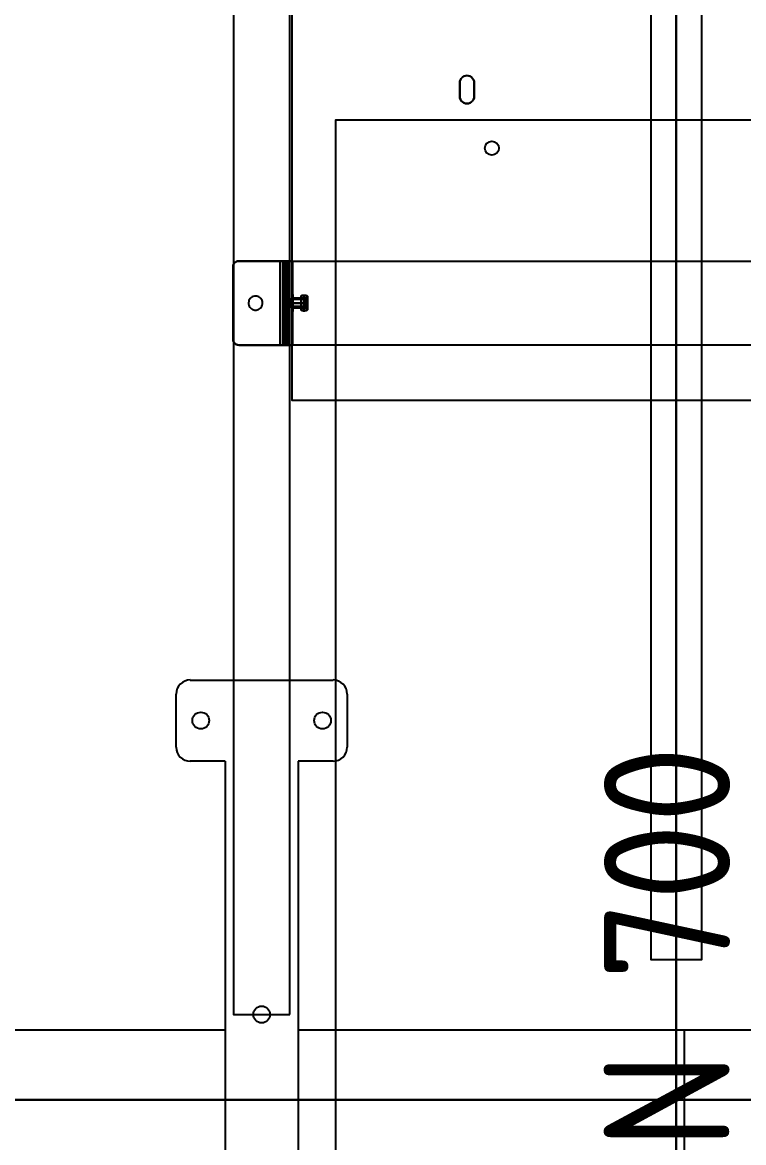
# Model space of a CAD drawing. Header units: millimetres. Extents: x 151130 to 215929, y 2134 to 34533.
# Drawn here: x 168946.5 to 169203.9, y 22268 to 22668.1 of the extents above; entities that cross this region are included whole.
import ezdxf

# ---------------------------------------------------------------- set-up
doc = ezdxf.new("R2010")
doc.units = ezdxf.units.MM
for name, color, linetype in [('2D', 7, 'Continuous'), ('MUEBLES', 8, 'Continuous'), ('OH CUBIERTA', 3, 'Continuous'), ('OH!-Furniture', 7, 'Continuous')]:
    doc.layers.add(name, color=color, linetype=linetype)
doc.styles.get("Standard").update_dxf_attribs({"font": 'isocp2.shx'})

# ---------------------------------------------------------------- blocks, each defined once
blk = doc.blocks.new('CUR25.15070')
at = {"layer": 'OH CUBIERTA'}
blk.add_lwpolyline([(0, 0), (0, 700), (1500, 700), (1500, 0)], close=True, dxfattribs=at)
blk = doc.blocks.new('SP.LI.5LCD.140R')
at = {"layer": '2D'}
for p, q in [((25, 533), (25, 164)), ((126, 181.5), (145, 181.5)), ((121, 164), (121, 176.5)), ((150, 176.5), (150, 125.5)), ((121, 164), (-121, 164)), ((121, 138), (-121, 138)), ((25, 138), (25, -138)), ((121, 125.5), (121, 138)), ((145, 120.5), (126, 120.5)), ((-25, 0), (25, 0))]:
    blk.add_line(p, q, dxfattribs=at)
for centre, major_axis, start_param, end_param in [((126, 176.5), (-3.54, 3.54), -0.785398, 0.785398), ((145, 176.5), (3.54, 3.54), 5.497787, 7.068583), ((135.5, 172.75), (-2.12, 2.12), -0.785398, 5.497787), ((30.5, 151), (-2.12, 2.12), -0.785398, 5.497787), ((135.5, 129.25), (-2.12, 2.12), -0.785398, 5.497787), ((126, 125.5), (3.54, 3.54), 2.356194, 3.926991), ((145, 125.5), (-3.54, 3.54), 2.356194, 3.926991)]:
    blk.add_ellipse(centre, major_axis=major_axis, ratio=1, start_param=start_param, end_param=end_param, dxfattribs=at)
blk = doc.blocks.new('GANCHO C DOBLE-flat-4')
at = {"layer": 'OH!-Furniture', "color": 2, "flags": 128}
for points in [[(-96.05, 745.78), (-96.02, 746.17), (-95.91, 746.56), (-95.72, 746.89), (-95.47, 747.2), (-95.16, 747.45), (-94.83, 747.64), (-94.44, 747.75), (-94.05, 747.78), (-94.44, 747.75), (-94.83, 747.64), (-95.16, 747.45), (-95.47, 747.2), (-95.72, 746.89), (-95.91, 746.56), (-96.02, 746.17)], [(-68.06, 747.81), (-94.05, 747.81)], [(-68.06, 747.78), (-67.67, 747.75), (-67.28, 747.64), (-66.95, 747.45), (-66.65, 747.2), (-66.4, 746.89), (-66.2, 746.56), (-66.09, 746.17), (-66.06, 745.78), (-66.09, 746.17), (-66.2, 746.56), (-66.4, 746.89), (-66.65, 747.2), (-66.95, 747.45), (-67.28, 747.64), (-67.67, 747.75)], [(-78.55, 739.79), (-78.57, 740.21), (-78.69, 740.62), (-78.85, 741.01), (-79.1, 741.37), (-79.41, 741.68), (-79.74, 741.93), (-80.1, 742.12), (-80.52, 742.23), (-80.93, 742.29), (-81.35, 742.26), (-81.76, 742.18), (-82.18, 742.01), (-82.54, 741.79), (-82.85, 741.51), (-83.12, 741.18), (-83.32, 740.82), (-83.46, 740.43), (-83.54, 740.01), (-83.54, 739.57), (-83.46, 739.15), (-83.32, 738.76), (-83.12, 738.4), (-82.85, 738.07), (-82.54, 737.79), (-82.18, 737.57), (-81.76, 737.4), (-81.35, 737.32), (-80.93, 737.29), (-80.52, 737.35), (-80.1, 737.46), (-79.74, 737.65), (-79.41, 737.9), (-79.1, 738.21), (-78.85, 738.57), (-78.69, 738.96), (-78.57, 739.37), (-78.55, 739.79)], [(-78.55, 739.79), (-78.57, 740.21), (-78.69, 740.62), (-78.85, 741.01), (-79.1, 741.37), (-79.41, 741.68), (-79.74, 741.93), (-80.1, 742.12), (-80.52, 742.23), (-80.93, 742.29), (-81.35, 742.26), (-81.76, 742.18), (-82.18, 742.01), (-82.54, 741.79), (-82.85, 741.51), (-83.12, 741.18), (-83.32, 740.82), (-83.46, 740.43), (-83.54, 740.01), (-83.54, 739.57), (-83.46, 739.15), (-83.32, 738.76), (-83.12, 738.4), (-82.85, 738.07), (-82.54, 737.79), (-82.18, 737.57), (-81.76, 737.4), (-81.35, 737.32), (-80.93, 737.29), (-80.52, 737.35), (-80.1, 737.46), (-79.74, 737.65), (-79.41, 737.9), (-79.1, 738.21), (-78.85, 738.57), (-78.69, 738.96), (-78.57, 739.37), (-78.55, 739.79)], [(-96.05, 731), (-96.05, 730.41), (-96.05, 729.94), (-96.05, 729.61), (-96.05, 729.5), (-96.05, 729.39), (-96.05, 729.08), (-96.05, 728.61), (-96.05, 728), (-96.05, 727.28), (-96.05, 726.5), (-96.05, 727.06), (-96.05, 727.56), (-96.05, 727.89), (-96.05, 728), (-96.05, 728.08), (-96.05, 728.39), (-96.05, 728.86), (-96.05, 729.5), (-96.05, 730.22)], [(-66.06, 729.5), (-96.05, 729.5), (-66.06, 729.5)], [(-81.04, 729.5), (-81.04, 728)], [(-66.06, 726.5), (-66.06, 727.28), (-66.06, 728), (-66.06, 728.61), (-66.06, 729.08), (-66.06, 729.39), (-66.06, 729.5), (-66.06, 729.61), (-66.06, 729.94), (-66.06, 730.41), (-66.06, 731), (-66.06, 730.22), (-66.06, 729.5), (-66.06, 728.86), (-66.06, 728.39), (-66.06, 728.08), (-66.06, 728), (-66.06, 727.89), (-66.06, 727.56), (-66.06, 727.06)], [(-96.05, 728), (-66.06, 728), (-96.05, 728)], [(-96.05, 482.1), (-96.05, 726.5), (-66.06, 726.5), (-66.06, 482.1), (-96.05, 482.1)], [(-66.06, 482.1), (-96.05, 482.1), (-96.05, 726.5), (-66.06, 726.5)], [(-81.04, 726.99), (-81.04, 721.92)], [(-81.04, 726.54), (-81.04, 726.47)], [(-83.13, 721.26), (-83.14, 721.25), (-83.15, 721.23), (-83.17, 721.22), (-83.18, 721.21), (-83.2, 721.2), (-83.22, 721.2), (-83.24, 721.19), (-83.25, 721.18), (-83.27, 721.18), (-83.29, 721.18), (-83.31, 721.18), (-83.33, 721.18), (-83.35, 721.18), (-83.37, 721.18), (-83.39, 721.19), (-83.41, 721.19), (-83.42, 721.2), (-83.44, 721.21), (-83.46, 721.22), (-83.47, 721.23), (-83.49, 721.24), (-83.5, 721.26), (-83.51, 721.27), (-83.52, 721.29), (-83.53, 721.3), (-83.54, 721.32), (-83.53, 721.3), (-83.52, 721.29), (-83.51, 721.27), (-83.5, 721.26), (-83.49, 721.24), (-83.47, 721.23), (-83.46, 721.22), (-83.44, 721.21), (-83.42, 721.2), (-83.41, 721.19), (-83.39, 721.19), (-83.37, 721.18), (-83.35, 721.18), (-83.33, 721.18), (-83.31, 721.18), (-83.29, 721.18), (-83.27, 721.18), (-83.25, 721.18), (-83.24, 721.19), (-83.22, 721.2), (-83.2, 721.2), (-83.18, 721.21), (-83.17, 721.22), (-83.15, 721.23), (-83.14, 721.25)], [(-82.61, 721.32), (-82.64, 721.36), (-82.67, 721.41), (-82.7, 721.45), (-82.73, 721.5), (-82.75, 721.55), (-82.78, 721.59), (-82.8, 721.64), (-82.82, 721.69), (-82.84, 721.74), (-82.86, 721.79), (-82.88, 721.84), (-82.9, 721.89), (-82.91, 721.94), (-82.93, 721.99), (-82.94, 722.04), (-82.95, 722.09), (-82.96, 722.14), (-82.97, 722.2), (-82.97, 722.25), (-82.98, 722.3), (-82.98, 722.35), (-82.99, 722.41), (-82.99, 722.46), (-82.99, 722.51), (-82.98, 722.56), (-82.98, 722.62), (-82.98, 722.67), (-82.97, 722.72), (-82.96, 722.78), (-82.95, 722.83), (-82.94, 722.88), (-82.93, 722.93), (-82.92, 722.98), (-82.9, 723.03), (-82.89, 723.08), (-82.87, 723.13), (-82.85, 723.18), (-82.83, 723.23), (-82.81, 723.28), (-82.79, 723.33), (-82.76, 723.37), (-82.74, 723.42), (-82.71, 723.47), (-82.74, 723.42), (-82.76, 723.37), (-82.79, 723.33), (-82.81, 723.28), (-82.83, 723.23), (-82.85, 723.18), (-82.87, 723.13), (-82.89, 723.08), (-82.9, 723.03), (-82.92, 722.98), (-82.93, 722.93), (-82.94, 722.88), (-82.95, 722.83), (-82.96, 722.78), (-82.97, 722.72), (-82.98, 722.67), (-82.98, 722.62), (-82.98, 722.56), (-82.99, 722.51), (-82.99, 722.46), (-82.99, 722.41), (-82.98, 722.35), (-82.98, 722.3), (-82.97, 722.25), (-82.97, 722.2), (-82.96, 722.14), (-82.95, 722.09), (-82.94, 722.04), (-82.93, 721.99), (-82.91, 721.94), (-82.9, 721.89), (-82.88, 721.84), (-82.86, 721.79), (-82.84, 721.74), (-82.82, 721.69), (-82.8, 721.64), (-82.78, 721.59), (-82.75, 721.55), (-82.73, 721.5), (-82.7, 721.45), (-82.67, 721.41), (-82.64, 721.36)], [(-81.04, 721.26), (-81.04, 721.34), (-81.04, 721.42), (-81.04, 721.49), (-81.04, 721.56), (-81.04, 721.63), (-81.04, 721.69), (-81.04, 721.75), (-81.04, 721.81), (-81.04, 721.87), (-81.04, 721.92), (-81.04, 721.87), (-81.04, 721.81), (-81.04, 721.75), (-81.04, 721.69), (-81.04, 721.63), (-81.04, 721.56), (-81.04, 721.49), (-81.04, 721.42), (-81.04, 721.34)], [(-79.38, 723.47), (-79.35, 723.42), (-79.33, 723.37), (-79.3, 723.33), (-79.28, 723.28), (-79.26, 723.23), (-79.24, 723.18), (-79.22, 723.13), (-79.2, 723.08), (-79.18, 723.03), (-79.17, 722.98), (-79.16, 722.93), (-79.14, 722.88), (-79.13, 722.83), (-79.12, 722.77), (-79.12, 722.72), (-79.11, 722.67), (-79.11, 722.62), (-79.1, 722.56), (-79.1, 722.51), (-79.1, 722.46), (-79.1, 722.41), (-79.1, 722.35), (-79.11, 722.3), (-79.11, 722.25), (-79.12, 722.19), (-79.13, 722.14), (-79.14, 722.09), (-79.15, 722.04), (-79.16, 721.99), (-79.17, 721.94), (-79.19, 721.89), (-79.21, 721.84), (-79.22, 721.79), (-79.24, 721.74), (-79.26, 721.69), (-79.28, 721.64), (-79.31, 721.59), (-79.33, 721.54), (-79.36, 721.5), (-79.38, 721.45), (-79.41, 721.41), (-79.44, 721.36), (-79.47, 721.32), (-79.44, 721.36), (-79.41, 721.41), (-79.38, 721.45), (-79.36, 721.5), (-79.33, 721.54), (-79.31, 721.59), (-79.28, 721.64), (-79.26, 721.69), (-79.24, 721.74), (-79.22, 721.79), (-79.21, 721.84), (-79.19, 721.89), (-79.17, 721.94), (-79.16, 721.99), (-79.15, 722.04), (-79.14, 722.09), (-79.13, 722.14), (-79.12, 722.19), (-79.11, 722.25), (-79.11, 722.3), (-79.1, 722.35), (-79.1, 722.41), (-79.1, 722.46), (-79.1, 722.51), (-79.1, 722.56), (-79.11, 722.62), (-79.11, 722.67), (-79.12, 722.72), (-79.12, 722.77), (-79.13, 722.83), (-79.14, 722.88), (-79.16, 722.93), (-79.17, 722.98), (-79.18, 723.03), (-79.2, 723.08), (-79.22, 723.13), (-79.24, 723.18), (-79.26, 723.23), (-79.28, 723.28), (-79.3, 723.33), (-79.33, 723.37), (-79.35, 723.42)], [(-78.55, 721.32), (-78.55, 721.3), (-78.56, 721.29), (-78.58, 721.27), (-78.59, 721.26), (-78.6, 721.24), (-78.62, 721.23), (-78.63, 721.22), (-78.65, 721.21), (-78.66, 721.2), (-78.68, 721.19), (-78.7, 721.19), (-78.72, 721.18), (-78.74, 721.18), (-78.76, 721.18), (-78.78, 721.18), (-78.79, 721.18), (-78.81, 721.18), (-78.83, 721.18), (-78.85, 721.19), (-78.87, 721.2), (-78.89, 721.2), (-78.9, 721.21), (-78.92, 721.22), (-78.93, 721.23), (-78.95, 721.25), (-78.96, 721.26), (-78.95, 721.25), (-78.93, 721.23), (-78.92, 721.22), (-78.9, 721.21), (-78.89, 721.2), (-78.87, 721.2), (-78.85, 721.19), (-78.83, 721.18), (-78.81, 721.18), (-78.79, 721.18), (-78.78, 721.18), (-78.76, 721.18), (-78.74, 721.18), (-78.72, 721.18), (-78.7, 721.19), (-78.68, 721.19), (-78.66, 721.2), (-78.65, 721.21), (-78.63, 721.22), (-78.62, 721.23), (-78.6, 721.24), (-78.59, 721.26), (-78.58, 721.27), (-78.56, 721.29), (-78.55, 721.3)]]:
    blk.add_lwpolyline(points, close=True, dxfattribs=at)
for points in [[(-66.06, 745.78), (-66.06, 731), (-96.05, 731)], [(-96.05, 731), (-96.05, 745.78), (-96.05, 731), (-66.06, 731), (-66.06, 745.78)], [(-96.05, 729.94), (-66.06, 729.94)], [(-66.06, 728.86), (-96.05, 728.86)], [(-66.06, 728.61), (-96.05, 728.61)], [(-83.32, 728), (-83.21, 728), (-82.87, 728), (-82.37, 728), (-81.76, 728), (-81.04, 728), (-80.35, 728), (-79.74, 728), (-79.24, 728), (-78.91, 728), (-78.8, 728), (-78.8, 729.5), (-78.91, 729.5), (-79.24, 729.5), (-79.74, 729.5), (-80.35, 729.5), (-81.04, 729.5), (-81.76, 729.5), (-82.37, 729.5), (-82.87, 729.5), (-83.21, 729.5)], [(-78.91, 728), (-79.24, 728), (-79.74, 728), (-80.35, 728), (-81.04, 728), (-81.76, 728), (-82.37, 728), (-82.87, 728), (-83.21, 728), (-83.32, 728), (-83.32, 729.5), (-83.21, 729.5), (-82.87, 729.5), (-82.37, 729.5), (-81.76, 729.5), (-81.04, 729.5), (-80.35, 729.5), (-79.74, 729.5), (-79.24, 729.5), (-78.91, 729.5), (-78.8, 729.5)], [(-96.05, 727.56), (-66.06, 727.56)], [(-82.29, 726.98), (-82.4, 726.97), (-82.51, 726.95), (-82.63, 726.93), (-82.74, 726.91), (-82.85, 726.88), (-82.96, 726.86), (-83.07, 726.83), (-83.18, 726.81), (-83.29, 726.78), (-83.4, 726.75), (-83.5, 726.71), (-83.61, 726.68), (-83.72, 726.65), (-83.83, 726.61), (-83.93, 726.57), (-84.04, 726.54)], [(-78.05, 726.54), (-78.05, 726.54), (-78.05, 726.54), (-78.07, 726.54), (-78.08, 726.54), (-78.1, 726.54), (-78.12, 726.54), (-78.15, 726.54), (-78.19, 726.54), (-78.22, 726.54), (-78.26, 726.54), (-78.31, 726.54), (-78.36, 726.54), (-78.41, 726.54), (-78.47, 726.54), (-78.53, 726.54), (-78.59, 726.54), (-78.66, 726.54), (-78.73, 726.54), (-78.81, 726.54), (-78.88, 726.54), (-78.96, 726.54), (-79.05, 726.54), (-79.14, 726.54), (-79.23, 726.54), (-79.32, 726.54), (-79.41, 726.54), (-79.51, 726.54), (-79.61, 726.54), (-79.71, 726.54), (-79.82, 726.54), (-79.92, 726.54), (-80.03, 726.54), (-80.14, 726.54), (-80.25, 726.54), (-80.36, 726.54), (-80.47, 726.54), (-80.59, 726.54), (-80.7, 726.54), (-80.81, 726.54), (-80.93, 726.54), (-81.04, 726.54), (-81.16, 726.54), (-81.27, 726.54), (-81.39, 726.54), (-81.5, 726.54), (-81.61, 726.54), (-81.73, 726.54), (-81.84, 726.54), (-81.95, 726.54), (-82.06, 726.54), (-82.16, 726.54), (-82.27, 726.54), (-82.37, 726.54), (-82.48, 726.54), (-82.58, 726.54), (-82.67, 726.54), (-82.77, 726.54), (-82.86, 726.54), (-82.95, 726.54), (-83.04, 726.54), (-83.12, 726.54), (-83.2, 726.54), (-83.28, 726.54), (-83.36, 726.54), (-83.43, 726.54), (-83.5, 726.54), (-83.56, 726.54), (-83.62, 726.54), (-83.68, 726.54), (-83.73, 726.54), (-83.78, 726.54), (-83.82, 726.54), (-83.86, 726.54), (-83.9, 726.54), (-83.93, 726.54), (-83.96, 726.54), (-83.99, 726.54), (-84.01, 726.54), (-84.02, 726.54), (-84.03, 726.54), (-84.04, 726.54), (-84.04, 726.54), (-84.04, 726.47), (-84.04, 726.47), (-84.03, 726.47), (-84.02, 726.47), (-84.01, 726.47), (-83.99, 726.47), (-83.96, 726.47), (-83.93, 726.47), (-83.9, 726.47), (-83.86, 726.47), (-83.82, 726.47), (-83.78, 726.47), (-83.73, 726.47), (-83.68, 726.47), (-83.62, 726.47), (-83.56, 726.47), (-83.5, 726.47), (-83.43, 726.47), (-83.36, 726.47), (-83.28, 726.47), (-83.2, 726.47), (-83.12, 726.47), (-83.04, 726.47), (-82.95, 726.47), (-82.86, 726.47), (-82.77, 726.47), (-82.67, 726.47), (-82.58, 726.47), (-82.48, 726.47), (-82.37, 726.47), (-82.27, 726.47), (-82.16, 726.47), (-82.06, 726.47), (-81.95, 726.47), (-81.84, 726.47), (-81.73, 726.47), (-81.61, 726.47), (-81.5, 726.47), (-81.39, 726.47), (-81.27, 726.47), (-81.16, 726.47), (-81.04, 726.47), (-80.93, 726.47), (-80.81, 726.47), (-80.7, 726.47), (-80.59, 726.47), (-80.47, 726.47), (-80.36, 726.47), (-80.25, 726.47), (-80.14, 726.47), (-80.03, 726.47), (-79.92, 726.47), (-79.82, 726.47), (-79.71, 726.47), (-79.61, 726.47), (-79.51, 726.47), (-79.41, 726.47), (-79.32, 726.47), (-79.23, 726.47), (-79.14, 726.47), (-79.05, 726.47), (-78.96, 726.47), (-78.88, 726.47), (-78.81, 726.47), (-78.73, 726.47), (-78.66, 726.47), (-78.59, 726.47), (-78.53, 726.47), (-78.47, 726.47), (-78.41, 726.47), (-78.36, 726.47), (-78.31, 726.47), (-78.26, 726.47), (-78.22, 726.47), (-78.19, 726.47), (-78.15, 726.47), (-78.12, 726.47), (-78.1, 726.47), (-78.08, 726.47), (-78.07, 726.47), (-78.05, 726.47), (-78.05, 726.47), (-78.05, 726.47)], [(-84.04, 726.54), (-84.03, 726.54), (-84.02, 726.54), (-84.01, 726.54), (-83.99, 726.54), (-83.96, 726.54), (-83.93, 726.54), (-83.9, 726.54), (-83.86, 726.54), (-83.82, 726.54), (-83.78, 726.54), (-83.73, 726.54), (-83.68, 726.54), (-83.62, 726.54), (-83.56, 726.54), (-83.5, 726.54), (-83.43, 726.54), (-83.36, 726.54), (-83.28, 726.54), (-83.2, 726.54), (-83.12, 726.54), (-83.04, 726.54), (-82.95, 726.54), (-82.86, 726.54), (-82.77, 726.54), (-82.67, 726.54), (-82.58, 726.54), (-82.48, 726.54), (-82.37, 726.54), (-82.27, 726.54), (-82.16, 726.54), (-82.06, 726.54), (-81.95, 726.54), (-81.84, 726.54), (-81.73, 726.54), (-81.61, 726.54), (-81.5, 726.54), (-81.39, 726.54), (-81.27, 726.54), (-81.16, 726.54), (-81.04, 726.54), (-80.93, 726.54), (-80.81, 726.54), (-80.7, 726.54), (-80.59, 726.54), (-80.47, 726.54), (-80.36, 726.54), (-80.25, 726.54), (-80.14, 726.54), (-80.03, 726.54), (-79.92, 726.54), (-79.82, 726.54), (-79.71, 726.54), (-79.61, 726.54), (-79.51, 726.54), (-79.41, 726.54), (-79.32, 726.54), (-79.23, 726.54), (-79.14, 726.54), (-79.05, 726.54), (-78.96, 726.54), (-78.88, 726.54), (-78.81, 726.54), (-78.73, 726.54), (-78.66, 726.54), (-78.59, 726.54), (-78.53, 726.54), (-78.47, 726.54), (-78.41, 726.54), (-78.36, 726.54), (-78.31, 726.54), (-78.26, 726.54), (-78.22, 726.54), (-78.19, 726.54), (-78.15, 726.54), (-78.12, 726.54), (-78.1, 726.54), (-78.08, 726.54), (-78.07, 726.54), (-78.05, 726.54), (-78.05, 726.54), (-78.05, 726.54), (-78.05, 726.47), (-78.05, 726.47), (-78.05, 726.47), (-78.07, 726.47), (-78.08, 726.47), (-78.1, 726.47), (-78.12, 726.47), (-78.15, 726.47), (-78.19, 726.47), (-78.22, 726.47), (-78.26, 726.47), (-78.31, 726.47), (-78.36, 726.47), (-78.41, 726.47), (-78.47, 726.47), (-78.53, 726.47), (-78.59, 726.47), (-78.66, 726.47), (-78.73, 726.47), (-78.81, 726.47), (-78.88, 726.47), (-78.96, 726.47), (-79.05, 726.47), (-79.14, 726.47), (-79.23, 726.47), (-79.32, 726.47), (-79.41, 726.47), (-79.51, 726.47), (-79.61, 726.47), (-79.71, 726.47), (-79.82, 726.47), (-79.92, 726.47), (-80.03, 726.47), (-80.14, 726.47), (-80.25, 726.47), (-80.36, 726.47), (-80.47, 726.47), (-80.59, 726.47), (-80.7, 726.47), (-80.81, 726.47), (-80.93, 726.47), (-81.04, 726.47), (-81.16, 726.47), (-81.27, 726.47), (-81.39, 726.47), (-81.5, 726.47), (-81.61, 726.47), (-81.73, 726.47), (-81.84, 726.47), (-81.95, 726.47), (-82.06, 726.47), (-82.16, 726.47), (-82.27, 726.47), (-82.37, 726.47), (-82.48, 726.47), (-82.58, 726.47), (-82.67, 726.47), (-82.77, 726.47), (-82.86, 726.47), (-82.95, 726.47), (-83.04, 726.47), (-83.12, 726.47), (-83.2, 726.47), (-83.28, 726.47), (-83.36, 726.47), (-83.43, 726.47), (-83.5, 726.47), (-83.56, 726.47), (-83.62, 726.47), (-83.68, 726.47), (-83.73, 726.47), (-83.78, 726.47), (-83.82, 726.47), (-83.86, 726.47), (-83.9, 726.47), (-83.93, 726.47), (-83.96, 726.47), (-83.99, 726.47), (-84.01, 726.47), (-84.02, 726.47), (-84.03, 726.47), (-84.04, 726.47)], [(-83.79, 722.47), (-83.78, 722.47), (-83.77, 722.47), (-83.76, 722.47), (-83.74, 722.47), (-83.71, 722.47), (-83.68, 722.47), (-83.65, 722.47), (-83.61, 722.47), (-83.57, 722.47), (-83.53, 722.47), (-83.48, 722.47), (-83.42, 722.47), (-83.37, 722.47), (-83.31, 722.47), (-83.24, 722.47), (-83.17, 722.47), (-83.1, 722.47), (-83.03, 722.47), (-82.95, 722.47), (-82.87, 722.47), (-82.78, 722.47), (-82.69, 722.47), (-82.6, 722.47), (-82.51, 722.47), (-82.42, 722.47), (-82.32, 722.47), (-82.22, 722.47), (-82.12, 722.47), (-82.02, 722.47), (-81.91, 722.47), (-81.81, 722.47), (-81.7, 722.47), (-81.59, 722.47), (-81.48, 722.47), (-81.37, 722.47), (-81.26, 722.47), (-81.15, 722.47), (-81.04, 722.47), (-81.04, 722.58), (-81.04, 722.69), (-81.04, 722.81), (-81.04, 722.92), (-81.04, 723.03), (-81.04, 723.14), (-81.04, 723.25), (-81.04, 723.36), (-81.04, 723.47), (-81.04, 726.47), (-81.04, 723.47)], [(-78.46, 726.54), (-78.56, 726.57), (-78.67, 726.6), (-78.77, 726.63), (-78.88, 726.66), (-78.98, 726.69), (-79.09, 726.71), (-79.2, 726.74), (-79.3, 726.76), (-79.41, 726.78), (-79.52, 726.8), (-79.63, 726.82), (-79.73, 726.84), (-79.84, 726.85), (-79.95, 726.87), (-80.06, 726.88), (-80.17, 726.89), (-80.28, 726.9), (-80.39, 726.91), (-80.49, 726.92), (-80.6, 726.93), (-80.71, 726.93), (-80.82, 726.94), (-80.93, 726.94), (-81.04, 726.94), (-81.15, 726.94), (-81.26, 726.94), (-81.37, 726.93), (-81.48, 726.93), (-81.59, 726.92), (-81.7, 726.91), (-81.81, 726.9), (-81.92, 726.89), (-82.02, 726.88), (-82.13, 726.87), (-82.24, 726.85), (-82.35, 726.84), (-82.46, 726.82), (-82.56, 726.8), (-82.67, 726.78), (-82.78, 726.76), (-82.89, 726.74), (-82.99, 726.71), (-83.1, 726.69), (-83.21, 726.66), (-83.31, 726.63), (-83.42, 726.6), (-83.52, 726.57), (-83.62, 726.54), (-83.52, 726.57), (-83.42, 726.6), (-83.31, 726.63), (-83.2, 726.66), (-83.1, 726.69), (-82.99, 726.71), (-82.89, 726.74), (-82.78, 726.76), (-82.67, 726.78), (-82.56, 726.8), (-82.46, 726.82), (-82.35, 726.84), (-82.24, 726.85), (-82.13, 726.87), (-82.02, 726.88), (-81.92, 726.89), (-81.81, 726.9), (-81.7, 726.91), (-81.59, 726.92), (-81.48, 726.93), (-81.37, 726.93), (-81.26, 726.94), (-81.15, 726.94), (-81.04, 726.94), (-80.93, 726.94), (-80.82, 726.94), (-80.71, 726.93), (-80.6, 726.93), (-80.5, 726.92), (-80.39, 726.91), (-80.28, 726.9), (-80.17, 726.89), (-80.06, 726.88), (-79.95, 726.87), (-79.84, 726.85), (-79.73, 726.84), (-79.63, 726.82), (-79.52, 726.8), (-79.41, 726.78), (-79.3, 726.76), (-79.2, 726.74), (-79.09, 726.71), (-78.98, 726.69), (-78.88, 726.66), (-78.77, 726.63), (-78.67, 726.6), (-78.56, 726.57), (-78.46, 726.54)], [(-82.79, 726.47), (-82.78, 726.47), (-82.77, 726.47), (-82.76, 726.47), (-82.74, 726.47), (-82.71, 726.47), (-82.68, 726.47), (-82.65, 726.47), (-82.61, 726.47), (-82.57, 726.47), (-82.53, 726.47), (-82.48, 726.47), (-82.43, 726.47), (-82.37, 726.47), (-82.31, 726.47), (-82.25, 726.47), (-82.18, 726.47), (-82.11, 726.47), (-82.04, 726.47), (-81.97, 726.47), (-81.89, 726.47), (-81.81, 726.47), (-81.73, 726.47), (-81.65, 726.47), (-81.57, 726.47), (-81.48, 726.47), (-81.4, 726.47), (-81.31, 726.47), (-81.22, 726.47), (-81.13, 726.47), (-81.04, 726.47), (-80.96, 726.47), (-80.87, 726.47), (-80.78, 726.47), (-80.69, 726.47), (-80.61, 726.47), (-80.52, 726.47), (-80.44, 726.47), (-80.35, 726.47), (-80.27, 726.47), (-80.19, 726.47), (-80.12, 726.47), (-80.04, 726.47), (-79.97, 726.47), (-79.9, 726.47), (-79.84, 726.47), (-79.78, 726.47), (-79.72, 726.47), (-79.66, 726.47), (-79.61, 726.47), (-79.56, 726.47), (-79.51, 726.47), (-79.47, 726.47), (-79.44, 726.47), (-79.4, 726.47), (-79.38, 726.47), (-79.35, 726.47), (-79.33, 726.47), (-79.32, 726.47), (-79.3, 726.47), (-79.3, 726.47), (-79.29, 726.47), (-79.3, 726.47), (-79.3, 726.47), (-79.32, 726.47), (-79.33, 726.47), (-79.35, 726.47), (-79.38, 726.47), (-79.4, 726.47), (-79.44, 726.47), (-79.47, 726.47), (-79.51, 726.47), (-79.56, 726.47), (-79.61, 726.47), (-79.66, 726.47), (-79.72, 726.47), (-79.78, 726.47), (-79.84, 726.47), (-79.9, 726.47), (-79.97, 726.47), (-80.04, 726.47), (-80.12, 726.47), (-80.19, 726.47), (-80.27, 726.47), (-80.35, 726.47), (-80.44, 726.47), (-80.52, 726.47), (-80.61, 726.47), (-80.69, 726.47), (-80.78, 726.47), (-80.87, 726.47), (-80.96, 726.47), (-81.04, 726.47), (-81.13, 726.47), (-81.22, 726.47), (-81.31, 726.47), (-81.4, 726.47), (-81.48, 726.47), (-81.57, 726.47), (-81.65, 726.47), (-81.73, 726.47), (-81.81, 726.47), (-81.89, 726.47), (-81.97, 726.47), (-82.04, 726.47), (-82.11, 726.47), (-82.18, 726.47), (-82.25, 726.47), (-82.31, 726.47), (-82.37, 726.47), (-82.43, 726.47), (-82.48, 726.47), (-82.53, 726.47), (-82.57, 726.47), (-82.61, 726.47), (-82.65, 726.47), (-82.68, 726.47), (-82.71, 726.47), (-82.74, 726.47), (-82.76, 726.47), (-82.77, 726.47), (-82.78, 726.47), (-82.79, 726.47), (-82.79, 726.47), (-82.79, 723.47), (-82.79, 723.47), (-82.78, 723.47), (-82.77, 723.47), (-82.76, 723.47), (-82.74, 723.47), (-82.71, 723.47), (-82.68, 723.47), (-82.65, 723.47), (-82.61, 723.47), (-82.57, 723.47), (-82.53, 723.47), (-82.48, 723.47), (-82.43, 723.47), (-82.37, 723.47), (-82.31, 723.47), (-82.25, 723.47), (-82.18, 723.47), (-82.11, 723.47), (-82.04, 723.47), (-81.97, 723.47), (-81.89, 723.47), (-81.81, 723.47), (-81.73, 723.47), (-81.65, 723.47), (-81.57, 723.47), (-81.48, 723.47), (-81.4, 723.47), (-81.31, 723.47), (-81.22, 723.47), (-81.13, 723.47), (-81.04, 723.47), (-80.96, 723.47), (-80.87, 723.47), (-80.78, 723.47), (-80.69, 723.47), (-80.61, 723.47), (-80.52, 723.47), (-80.44, 723.47), (-80.35, 723.47), (-80.27, 723.47), (-80.19, 723.47), (-80.12, 723.47), (-80.04, 723.47), (-79.97, 723.47), (-79.9, 723.47), (-79.84, 723.47), (-79.78, 723.47), (-79.72, 723.47), (-79.66, 723.47), (-79.61, 723.47), (-79.56, 723.47), (-79.51, 723.47), (-79.47, 723.47), (-79.44, 723.47), (-79.4, 723.47), (-79.38, 723.47), (-79.35, 723.47), (-79.33, 723.47), (-79.32, 723.47), (-79.3, 723.47), (-79.3, 723.47), (-79.29, 723.47), (-79.3, 723.47), (-79.3, 723.47), (-79.32, 723.47), (-79.33, 723.47), (-79.35, 723.47), (-79.38, 723.47), (-79.4, 723.47), (-79.44, 723.47), (-79.47, 723.47), (-79.51, 723.47), (-79.56, 723.47), (-79.61, 723.47), (-79.66, 723.47), (-79.72, 723.47), (-79.78, 723.47), (-79.84, 723.47), (-79.9, 723.47), (-79.97, 723.47), (-80.04, 723.47), (-80.12, 723.47), (-80.19, 723.47), (-80.27, 723.47), (-80.35, 723.47), (-80.44, 723.47), (-80.52, 723.47), (-80.61, 723.47), (-80.69, 723.47), (-80.78, 723.47), (-80.87, 723.47), (-80.96, 723.47), (-81.04, 723.47), (-81.13, 723.47), (-81.22, 723.47), (-81.31, 723.47), (-81.4, 723.47), (-81.48, 723.47), (-81.57, 723.47), (-81.65, 723.47), (-81.73, 723.47), (-81.81, 723.47), (-81.89, 723.47), (-81.97, 723.47), (-82.04, 723.47), (-82.11, 723.47), (-82.18, 723.47), (-82.25, 723.47), (-82.31, 723.47), (-82.37, 723.47), (-82.43, 723.47), (-82.48, 723.47), (-82.53, 723.47), (-82.57, 723.47), (-82.61, 723.47), (-82.65, 723.47), (-82.68, 723.47), (-82.71, 723.47), (-82.74, 723.47), (-82.76, 723.47), (-82.77, 723.47), (-82.78, 723.47), (-82.79, 723.47)], [(-82.29, 721.92), (-82.29, 721.92), (-82.28, 721.92), (-82.27, 721.92), (-82.26, 721.92), (-82.24, 721.92), (-82.21, 721.92), (-82.18, 721.92), (-82.15, 721.92), (-82.11, 721.92), (-82.07, 721.92), (-82.03, 721.92), (-81.98, 721.92), (-81.93, 721.92), (-81.87, 721.92), (-81.81, 721.92), (-81.75, 721.92), (-81.69, 721.92), (-81.62, 721.92), (-81.56, 721.92), (-81.49, 721.92), (-81.42, 721.92), (-81.34, 721.92), (-81.27, 721.92), (-81.19, 721.92), (-81.12, 721.92), (-81.04, 721.92), (-80.97, 721.92), (-80.89, 721.92), (-80.82, 721.92), (-80.74, 721.92), (-80.67, 721.92), (-80.6, 721.92), (-80.53, 721.92), (-80.46, 721.92), (-80.4, 721.92), (-80.33, 721.92), (-80.27, 721.92), (-80.22, 721.92), (-80.16, 721.92), (-80.11, 721.92), (-80.06, 721.92), (-80.02, 721.92), (-79.97, 721.92), (-79.94, 721.92), (-79.9, 721.92), (-79.88, 721.92), (-79.85, 721.92), (-79.83, 721.92), (-79.82, 721.92), (-79.8, 721.92), (-79.8, 721.92), (-79.79, 721.92), (-79.79, 726.99), (-79.8, 726.99), (-79.8, 726.99), (-79.82, 726.99), (-79.83, 726.99), (-79.85, 726.99), (-79.88, 726.99), (-79.9, 726.99), (-79.94, 726.99), (-79.97, 726.99), (-80.02, 726.99), (-80.06, 726.99), (-80.11, 726.99), (-80.16, 726.99), (-80.22, 726.99), (-80.27, 726.99), (-80.33, 726.99), (-80.4, 726.99), (-80.46, 726.99), (-80.53, 726.99), (-80.6, 726.99), (-80.67, 726.99), (-80.74, 726.99), (-80.82, 726.99), (-80.89, 726.99), (-80.97, 726.99), (-81.04, 726.99), (-81.12, 726.99), (-81.19, 726.99), (-81.27, 726.99), (-81.34, 726.99), (-81.42, 726.99), (-81.49, 726.99), (-81.56, 726.99), (-81.62, 726.99), (-81.69, 726.99), (-81.75, 726.99), (-81.81, 726.99), (-81.87, 726.99), (-81.93, 726.99), (-81.98, 726.99), (-82.03, 726.99), (-82.07, 726.99), (-82.11, 726.99), (-82.15, 726.99), (-82.18, 726.99), (-82.21, 726.99), (-82.24, 726.99), (-82.26, 726.99), (-82.27, 726.99), (-82.28, 726.99), (-82.29, 726.99)], [(-79.8, 721.92), (-79.8, 721.92), (-79.82, 721.92), (-79.83, 721.92), (-79.85, 721.92), (-79.88, 721.92), (-79.9, 721.92), (-79.94, 721.92), (-79.97, 721.92), (-80.02, 721.92), (-80.06, 721.92), (-80.11, 721.92), (-80.16, 721.92), (-80.22, 721.92), (-80.27, 721.92), (-80.33, 721.92), (-80.4, 721.92), (-80.46, 721.92), (-80.53, 721.92), (-80.6, 721.92), (-80.67, 721.92), (-80.74, 721.92), (-80.82, 721.92), (-80.89, 721.92), (-80.97, 721.92), (-81.04, 721.92), (-81.12, 721.92), (-81.19, 721.92), (-81.27, 721.92), (-81.34, 721.92), (-81.42, 721.92), (-81.49, 721.92), (-81.56, 721.92), (-81.62, 721.92), (-81.69, 721.92), (-81.75, 721.92), (-81.81, 721.92), (-81.87, 721.92), (-81.93, 721.92), (-81.98, 721.92), (-82.03, 721.92), (-82.07, 721.92), (-82.11, 721.92), (-82.15, 721.92), (-82.18, 721.92), (-82.21, 721.92), (-82.24, 721.92), (-82.26, 721.92), (-82.27, 721.92), (-82.28, 721.92), (-82.29, 721.92), (-82.29, 721.92), (-82.29, 726.99), (-82.29, 726.99), (-82.28, 726.99), (-82.27, 726.99), (-82.26, 726.99), (-82.24, 726.99), (-82.21, 726.99), (-82.18, 726.99), (-82.15, 726.99), (-82.11, 726.99), (-82.07, 726.99), (-82.03, 726.99), (-81.98, 726.99), (-81.93, 726.99), (-81.87, 726.99), (-81.81, 726.99), (-81.75, 726.99), (-81.69, 726.99), (-81.62, 726.99), (-81.56, 726.99), (-81.49, 726.99), (-81.42, 726.99), (-81.34, 726.99), (-81.27, 726.99), (-81.19, 726.99), (-81.12, 726.99), (-81.04, 726.99), (-80.97, 726.99), (-80.89, 726.99), (-80.82, 726.99), (-80.74, 726.99), (-80.67, 726.99), (-80.6, 726.99), (-80.53, 726.99), (-80.46, 726.99), (-80.4, 726.99), (-80.33, 726.99), (-80.27, 726.99), (-80.22, 726.99), (-80.16, 726.99), (-80.11, 726.99), (-80.06, 726.99), (-80.02, 726.99), (-79.97, 726.99), (-79.94, 726.99), (-79.9, 726.99), (-79.88, 726.99), (-79.85, 726.99), (-79.83, 726.99), (-79.82, 726.99), (-79.8, 726.99), (-79.8, 726.99), (-79.79, 726.99)], [(-81.04, 726.96), (-81.04, 726.92), (-81.04, 726.88), (-81.04, 726.83), (-81.04, 726.78), (-81.04, 726.73), (-81.04, 726.67), (-81.04, 726.61), (-81.04, 726.54), (-81.04, 726.61), (-81.04, 726.67), (-81.04, 726.73), (-81.04, 726.78), (-81.04, 726.83), (-81.04, 726.88), (-81.04, 726.92), (-81.04, 726.96), (-81.04, 726.99)], [(-78.04, 726.54), (-78.15, 726.57), (-78.26, 726.61), (-78.36, 726.65), (-78.47, 726.68), (-78.58, 726.71), (-78.69, 726.75), (-78.8, 726.78), (-78.91, 726.81), (-79.02, 726.83), (-79.13, 726.86), (-79.24, 726.88), (-79.35, 726.91), (-79.46, 726.93), (-79.57, 726.95), (-79.68, 726.97), (-79.79, 726.98)], [(-79.29, 723.47), (-79.29, 726.47)], [(-83.6, 723.47), (-83.63, 723.41), (-83.65, 723.35), (-83.67, 723.29), (-83.68, 723.23), (-83.7, 723.17), (-83.72, 723.11), (-83.73, 723.05), (-83.74, 722.98), (-83.75, 722.92), (-83.76, 722.86), (-83.77, 722.8), (-83.78, 722.73), (-83.78, 722.67), (-83.79, 722.61), (-83.79, 722.55), (-83.79, 722.48), (-83.79, 722.42), (-83.79, 722.36), (-83.79, 722.29), (-83.78, 722.23), (-83.77, 722.17), (-83.77, 722.11), (-83.76, 722.04), (-83.75, 721.98), (-83.74, 721.92), (-83.72, 721.86), (-83.71, 721.8), (-83.69, 721.74), (-83.67, 721.67), (-83.66, 721.61), (-83.64, 721.56), (-83.61, 721.5), (-83.59, 721.44), (-83.57, 721.38), (-83.54, 721.32)], [(-78.3, 722.47), (-78.3, 722.47), (-78.32, 722.47), (-78.33, 722.47), (-78.35, 722.47), (-78.38, 722.47), (-78.4, 722.47), (-78.44, 722.47), (-78.47, 722.47), (-78.52, 722.47), (-78.56, 722.47), (-78.61, 722.47), (-78.66, 722.47), (-78.72, 722.47), (-78.78, 722.47), (-78.85, 722.47), (-78.91, 722.47), (-78.99, 722.47), (-79.06, 722.47), (-79.14, 722.47), (-79.22, 722.47), (-79.31, 722.47), (-79.39, 722.47), (-79.48, 722.47), (-79.57, 722.47), (-79.67, 722.47), (-79.77, 722.47), (-79.87, 722.47), (-79.97, 722.47), (-80.07, 722.47), (-80.17, 722.47), (-80.28, 722.47), (-80.39, 722.47), (-80.49, 722.47), (-80.6, 722.47), (-80.71, 722.47), (-80.82, 722.47), (-80.93, 722.47), (-81.04, 722.47), (-81.04, 722.36), (-81.04, 722.25), (-81.04, 722.15), (-81.04, 722.04), (-81.04, 721.93), (-81.04, 721.83), (-81.04, 721.72), (-81.04, 721.62), (-81.04, 721.52), (-81.04, 721.42), (-81.04, 721.32), (-81.04, 721.42), (-81.04, 721.52), (-81.04, 721.62), (-81.04, 721.72), (-81.04, 721.83), (-81.04, 721.93), (-81.04, 722.04), (-81.04, 722.15), (-81.04, 722.25), (-81.04, 722.36), (-81.04, 722.47), (-81.15, 722.47), (-81.26, 722.47), (-81.37, 722.47), (-81.48, 722.47), (-81.59, 722.47), (-81.7, 722.47), (-81.81, 722.47), (-81.91, 722.47), (-82.02, 722.47), (-82.12, 722.47), (-82.22, 722.47), (-82.32, 722.47), (-82.42, 722.47), (-82.51, 722.47), (-82.6, 722.47), (-82.69, 722.47), (-82.78, 722.47), (-82.87, 722.47), (-82.95, 722.47), (-83.03, 722.47), (-83.1, 722.47), (-83.17, 722.47), (-83.24, 722.47), (-83.31, 722.47), (-83.37, 722.47), (-83.42, 722.47), (-83.48, 722.47), (-83.53, 722.47), (-83.57, 722.47), (-83.61, 722.47), (-83.65, 722.47), (-83.68, 722.47), (-83.71, 722.47), (-83.74, 722.47), (-83.76, 722.47), (-83.77, 722.47), (-83.78, 722.47), (-83.79, 722.47), (-83.79, 722.47)], [(-83.6, 723.47), (-83.59, 723.47), (-83.58, 723.47), (-83.57, 723.47), (-83.55, 723.47), (-83.52, 723.47), (-83.5, 723.47), (-83.46, 723.47), (-83.43, 723.47), (-83.39, 723.47), (-83.34, 723.47), (-83.3, 723.47), (-83.24, 723.47), (-83.19, 723.47), (-83.13, 723.47), (-83.06, 723.47), (-83, 723.47), (-82.93, 723.47), (-82.85, 723.47), (-82.78, 723.47), (-82.7, 723.47), (-82.62, 723.47), (-82.53, 723.47), (-82.44, 723.47), (-82.35, 723.47), (-82.26, 723.47), (-82.17, 723.47), (-82.07, 723.47), (-81.97, 723.47), (-81.87, 723.47), (-81.77, 723.47), (-81.67, 723.47), (-81.57, 723.47), (-81.46, 723.47), (-81.36, 723.47), (-81.26, 723.47), (-81.15, 723.47), (-81.04, 723.47), (-80.94, 723.47), (-80.83, 723.47), (-80.73, 723.47), (-80.62, 723.47), (-80.52, 723.47), (-80.42, 723.47), (-80.31, 723.47), (-80.21, 723.47), (-80.11, 723.47), (-80.02, 723.47), (-79.92, 723.47), (-79.83, 723.47), (-79.73, 723.47), (-79.64, 723.47), (-79.56, 723.47), (-79.47, 723.47), (-79.39, 723.47), (-79.31, 723.47), (-79.23, 723.47), (-79.16, 723.47), (-79.09, 723.47), (-79.02, 723.47), (-78.96, 723.47), (-78.9, 723.47), (-78.84, 723.47), (-78.79, 723.47), (-78.74, 723.47), (-78.7, 723.47), (-78.66, 723.47), (-78.62, 723.47), (-78.59, 723.47), (-78.56, 723.47), (-78.54, 723.47), (-78.52, 723.47), (-78.5, 723.47), (-78.49, 723.47), (-78.49, 723.47), (-78.48, 723.47), (-78.49, 723.47), (-78.49, 723.47), (-78.5, 723.47), (-78.52, 723.47), (-78.54, 723.47), (-78.56, 723.47), (-78.59, 723.47), (-78.62, 723.47), (-78.66, 723.47), (-78.7, 723.47), (-78.74, 723.47), (-78.79, 723.47), (-78.84, 723.47), (-78.9, 723.47), (-78.96, 723.47), (-79.02, 723.47), (-79.09, 723.47), (-79.16, 723.47), (-79.23, 723.47), (-79.31, 723.47), (-79.39, 723.47), (-79.47, 723.47), (-79.56, 723.47), (-79.64, 723.47), (-79.73, 723.47), (-79.83, 723.47), (-79.92, 723.47), (-80.02, 723.47), (-80.11, 723.47), (-80.21, 723.47), (-80.31, 723.47), (-80.42, 723.47), (-80.52, 723.47), (-80.62, 723.47), (-80.73, 723.47), (-80.83, 723.47), (-80.94, 723.47), (-81.04, 723.47), (-81.15, 723.47), (-81.26, 723.47), (-81.36, 723.47), (-81.46, 723.47), (-81.57, 723.47), (-81.67, 723.47), (-81.77, 723.47), (-81.87, 723.47), (-81.97, 723.47), (-82.07, 723.47), (-82.17, 723.47), (-82.26, 723.47), (-82.35, 723.47), (-82.44, 723.47), (-82.53, 723.47), (-82.62, 723.47), (-82.7, 723.47), (-82.78, 723.47), (-82.85, 723.47), (-82.93, 723.47), (-83, 723.47), (-83.06, 723.47), (-83.13, 723.47), (-83.19, 723.47), (-83.24, 723.47), (-83.3, 723.47), (-83.34, 723.47), (-83.39, 723.47), (-83.43, 723.47), (-83.46, 723.47), (-83.5, 723.47), (-83.52, 723.47), (-83.55, 723.47), (-83.57, 723.47), (-83.58, 723.47), (-83.59, 723.47), (-83.6, 723.47), (-83.6, 723.47)], [(-83.54, 721.32), (-83.53, 721.32), (-83.52, 721.32), (-83.51, 721.32), (-83.49, 721.32), (-83.46, 721.32), (-83.43, 721.32), (-83.4, 721.32), (-83.36, 721.32), (-83.32, 721.32), (-83.27, 721.32), (-83.22, 721.32), (-83.17, 721.32), (-83.11, 721.32), (-83.05, 721.32), (-82.99, 721.32), (-82.92, 721.32), (-82.85, 721.32), (-82.77, 721.32), (-82.69, 721.32), (-82.61, 721.32), (-82.53, 721.32), (-82.44, 721.32), (-82.35, 721.32), (-82.26, 721.32), (-82.17, 721.32), (-82.07, 721.32), (-81.97, 721.32), (-81.88, 721.32), (-81.78, 721.32), (-81.67, 721.32), (-81.57, 721.32), (-81.47, 721.32), (-81.36, 721.32), (-81.26, 721.32), (-81.15, 721.32), (-81.04, 721.32), (-80.94, 721.32), (-80.83, 721.32), (-80.73, 721.32), (-80.62, 721.32), (-80.52, 721.32), (-80.41, 721.32), (-80.31, 721.32), (-80.21, 721.32), (-80.11, 721.32), (-80.01, 721.32), (-79.92, 721.32), (-79.83, 721.32), (-79.73, 721.32), (-79.64, 721.32), (-79.56, 721.32), (-79.47, 721.32), (-79.39, 721.32), (-79.32, 721.32), (-79.24, 721.32), (-79.17, 721.32), (-79.1, 721.32), (-79.04, 721.32), (-78.97, 721.32), (-78.92, 721.32), (-78.86, 721.32), (-78.81, 721.32), (-78.77, 721.32), (-78.73, 721.32), (-78.69, 721.32), (-78.65, 721.32), (-78.63, 721.32), (-78.6, 721.32), (-78.58, 721.32), (-78.57, 721.32), (-78.55, 721.32), (-78.55, 721.32), (-78.55, 721.32), (-78.55, 721.32), (-78.55, 721.32), (-78.57, 721.32), (-78.58, 721.32), (-78.6, 721.32), (-78.63, 721.32), (-78.65, 721.32), (-78.69, 721.32), (-78.73, 721.32), (-78.77, 721.32), (-78.81, 721.32), (-78.86, 721.32), (-78.92, 721.32), (-78.97, 721.32), (-79.04, 721.32), (-79.1, 721.32), (-79.17, 721.32), (-79.24, 721.32), (-79.32, 721.32), (-79.39, 721.32), (-79.47, 721.32), (-79.56, 721.32), (-79.64, 721.32), (-79.73, 721.32), (-79.83, 721.32), (-79.92, 721.32), (-80.01, 721.32), (-80.11, 721.32), (-80.21, 721.32), (-80.31, 721.32), (-80.41, 721.32), (-80.52, 721.32), (-80.62, 721.32), (-80.73, 721.32), (-80.83, 721.32), (-80.94, 721.32), (-81.04, 721.32), (-81.15, 721.32), (-81.26, 721.32), (-81.36, 721.32), (-81.47, 721.32), (-81.57, 721.32), (-81.67, 721.32), (-81.78, 721.32), (-81.88, 721.32), (-81.97, 721.32), (-82.07, 721.32), (-82.17, 721.32), (-82.26, 721.32), (-82.35, 721.32), (-82.44, 721.32), (-82.53, 721.32), (-82.61, 721.32), (-82.69, 721.32), (-82.77, 721.32), (-82.85, 721.32), (-82.92, 721.32), (-82.99, 721.32), (-83.05, 721.32), (-83.11, 721.32), (-83.17, 721.32), (-83.22, 721.32), (-83.27, 721.32), (-83.32, 721.32), (-83.36, 721.32), (-83.4, 721.32), (-83.43, 721.32), (-83.46, 721.32), (-83.49, 721.32), (-83.51, 721.32), (-83.52, 721.32), (-83.53, 721.32), (-83.54, 721.32), (-83.54, 721.32)], [(-78.74, 721.18), (-78.75, 721.18), (-78.76, 721.18), (-78.77, 721.18), (-78.79, 721.18), (-78.82, 721.18), (-78.84, 721.18), (-78.88, 721.18), (-78.91, 721.18), (-78.95, 721.18), (-79, 721.18), (-79.05, 721.18), (-79.1, 721.18), (-79.15, 721.18), (-79.21, 721.18), (-79.28, 721.18), (-79.34, 721.18), (-79.41, 721.18), (-79.49, 721.18), (-79.56, 721.18), (-79.64, 721.18), (-79.72, 721.18), (-79.8, 721.18), (-79.89, 721.18), (-79.98, 721.18), (-80.07, 721.18), (-80.16, 721.18), (-80.25, 721.18), (-80.35, 721.18), (-80.45, 721.18), (-80.54, 721.18), (-80.64, 721.18), (-80.74, 721.18), (-80.84, 721.18), (-80.94, 721.18), (-81.04, 721.18), (-81.14, 721.18), (-81.24, 721.18), (-81.34, 721.18), (-81.44, 721.18), (-81.54, 721.18), (-81.64, 721.18), (-81.74, 721.18), (-81.83, 721.18), (-81.93, 721.18), (-82.02, 721.18), (-82.11, 721.18), (-82.2, 721.18), (-82.28, 721.18), (-82.37, 721.18), (-82.45, 721.18), (-82.53, 721.18), (-82.6, 721.18), (-82.67, 721.18), (-82.74, 721.18), (-82.81, 721.18), (-82.87, 721.18), (-82.93, 721.18), (-82.99, 721.18), (-83.04, 721.18), (-83.09, 721.18), (-83.13, 721.18), (-83.17, 721.18), (-83.21, 721.18), (-83.24, 721.18), (-83.27, 721.18), (-83.3, 721.18), (-83.31, 721.18), (-83.33, 721.18), (-83.34, 721.18), (-83.35, 721.18), (-83.35, 721.18), (-83.35, 721.18), (-83.34, 721.18), (-83.33, 721.18), (-83.31, 721.18), (-83.3, 721.18), (-83.27, 721.18), (-83.24, 721.18), (-83.21, 721.18), (-83.17, 721.18), (-83.13, 721.18), (-83.09, 721.18), (-83.04, 721.18), (-82.99, 721.18), (-82.93, 721.18), (-82.87, 721.18), (-82.81, 721.18), (-82.74, 721.18), (-82.67, 721.18), (-82.6, 721.18), (-82.53, 721.18), (-82.45, 721.18), (-82.37, 721.18), (-82.28, 721.18), (-82.2, 721.18), (-82.11, 721.18), (-82.02, 721.18), (-81.93, 721.18), (-81.83, 721.18), (-81.74, 721.18), (-81.64, 721.18), (-81.54, 721.18), (-81.44, 721.18), (-81.34, 721.18), (-81.24, 721.18), (-81.14, 721.18), (-81.04, 721.18), (-80.94, 721.18), (-80.84, 721.18), (-80.74, 721.18), (-80.64, 721.18), (-80.54, 721.18), (-80.45, 721.18), (-80.35, 721.18), (-80.25, 721.18), (-80.16, 721.18), (-80.07, 721.18), (-79.98, 721.18), (-79.89, 721.18), (-79.8, 721.18), (-79.72, 721.18), (-79.64, 721.18), (-79.56, 721.18), (-79.49, 721.18), (-79.41, 721.18), (-79.34, 721.18), (-79.28, 721.18), (-79.21, 721.18), (-79.15, 721.18), (-79.1, 721.18), (-79.05, 721.18), (-79, 721.18), (-78.95, 721.18), (-78.91, 721.18), (-78.88, 721.18), (-78.84, 721.18), (-78.82, 721.18), (-78.79, 721.18), (-78.77, 721.18), (-78.76, 721.18), (-78.75, 721.18), (-78.74, 721.18), (-78.74, 721.18)], [(-83.12, 721.26), (-83.12, 721.26), (-83.11, 721.26), (-83.09, 721.26), (-83.07, 721.26), (-83.05, 721.26), (-83.02, 721.26), (-82.98, 721.26), (-82.95, 721.26), (-82.91, 721.26), (-82.86, 721.26), (-82.81, 721.26), (-82.76, 721.26), (-82.7, 721.26), (-82.65, 721.26), (-82.58, 721.26), (-82.52, 721.26), (-82.45, 721.26), (-82.37, 721.26), (-82.3, 721.26), (-82.22, 721.26), (-82.14, 721.26), (-82.06, 721.26), (-81.97, 721.26), (-81.88, 721.26), (-81.8, 721.26), (-81.71, 721.26), (-81.61, 721.26), (-81.52, 721.26), (-81.43, 721.26), (-81.33, 721.26), (-81.24, 721.26), (-81.14, 721.26), (-81.04, 721.26), (-80.95, 721.26), (-80.85, 721.26), (-80.76, 721.26), (-80.66, 721.26), (-80.57, 721.26), (-80.47, 721.26), (-80.38, 721.26), (-80.29, 721.26), (-80.2, 721.26), (-80.12, 721.26), (-80.03, 721.26), (-79.95, 721.26), (-79.87, 721.26), (-79.79, 721.26), (-79.71, 721.26), (-79.64, 721.26), (-79.57, 721.26), (-79.5, 721.26), (-79.44, 721.26), (-79.38, 721.26), (-79.33, 721.26), (-79.27, 721.26), (-79.22, 721.26), (-79.18, 721.26), (-79.14, 721.26), (-79.1, 721.26), (-79.07, 721.26), (-79.04, 721.26), (-79.02, 721.26), (-79, 721.26), (-78.98, 721.26), (-78.97, 721.26), (-78.96, 721.26), (-78.96, 721.26), (-78.96, 721.26), (-78.97, 721.26), (-78.98, 721.26), (-79, 721.26), (-79.02, 721.26), (-79.04, 721.26), (-79.07, 721.26), (-79.1, 721.26), (-79.14, 721.26), (-79.18, 721.26), (-79.22, 721.26), (-79.27, 721.26), (-79.33, 721.26), (-79.38, 721.26), (-79.44, 721.26), (-79.5, 721.26), (-79.57, 721.26), (-79.64, 721.26), (-79.71, 721.26), (-79.79, 721.26), (-79.87, 721.26), (-79.95, 721.26), (-80.03, 721.26), (-80.12, 721.26), (-80.2, 721.26), (-80.29, 721.26), (-80.38, 721.26), (-80.47, 721.26), (-80.57, 721.26), (-80.66, 721.26), (-80.76, 721.26), (-80.85, 721.26), (-80.95, 721.26), (-81.04, 721.26), (-81.14, 721.26), (-81.24, 721.26), (-81.33, 721.26), (-81.43, 721.26), (-81.52, 721.26), (-81.61, 721.26), (-81.71, 721.26), (-81.8, 721.26), (-81.88, 721.26), (-81.97, 721.26), (-82.06, 721.26), (-82.14, 721.26), (-82.22, 721.26), (-82.3, 721.26), (-82.37, 721.26), (-82.45, 721.26), (-82.52, 721.26), (-82.58, 721.26), (-82.65, 721.26), (-82.7, 721.26), (-82.76, 721.26), (-82.81, 721.26), (-82.86, 721.26), (-82.91, 721.26), (-82.95, 721.26), (-82.98, 721.26), (-83.02, 721.26), (-83.05, 721.26), (-83.07, 721.26), (-83.09, 721.26), (-83.11, 721.26), (-83.12, 721.26), (-83.12, 721.26), (-83.13, 721.26)], [(-82.29, 721.91), (-82.35, 721.89), (-82.4, 721.86), (-82.46, 721.82), (-82.51, 721.79), (-82.56, 721.76), (-82.61, 721.72), (-82.67, 721.69), (-82.72, 721.65), (-82.76, 721.61), (-82.81, 721.57), (-82.86, 721.53), (-82.91, 721.49), (-82.95, 721.44), (-83, 721.4), (-83.04, 721.35), (-83.08, 721.31), (-83.12, 721.26)], [(-81.54, 721.91), (-81.6, 721.9), (-81.66, 721.89), (-81.71, 721.87), (-81.77, 721.86), (-81.83, 721.84), (-81.88, 721.82), (-81.94, 721.8), (-81.99, 721.78), (-82.05, 721.75), (-82.1, 721.73), (-82.15, 721.7), (-82.21, 721.68), (-82.26, 721.65), (-82.31, 721.62), (-82.36, 721.59), (-82.41, 721.56), (-82.46, 721.52), (-82.51, 721.49), (-82.56, 721.45), (-82.6, 721.42), (-82.65, 721.38), (-82.69, 721.34), (-82.74, 721.3), (-82.78, 721.26)], [(-81.54, 721.91), (-81.6, 721.9), (-81.66, 721.89), (-81.71, 721.87), (-81.77, 721.86), (-81.83, 721.84), (-81.88, 721.82), (-81.94, 721.8), (-81.99, 721.78), (-82.05, 721.75), (-82.1, 721.73), (-82.16, 721.7), (-82.21, 721.68), (-82.26, 721.65), (-82.31, 721.62), (-82.36, 721.59), (-82.41, 721.56), (-82.46, 721.52), (-82.51, 721.49), (-82.56, 721.45), (-82.6, 721.42), (-82.65, 721.38), (-82.69, 721.34), (-82.74, 721.3), (-82.78, 721.26)], [(-81.04, 723.36), (-81.04, 723.25), (-81.04, 723.14), (-81.04, 723.03), (-81.04, 722.92), (-81.04, 722.81), (-81.04, 722.69), (-81.04, 722.58), (-81.04, 722.47), (-80.93, 722.47), (-80.82, 722.47), (-80.71, 722.47), (-80.6, 722.47), (-80.49, 722.47), (-80.39, 722.47), (-80.28, 722.47), (-80.17, 722.47), (-80.07, 722.47), (-79.97, 722.47), (-79.87, 722.47), (-79.77, 722.47), (-79.67, 722.47), (-79.57, 722.47), (-79.48, 722.47), (-79.39, 722.47), (-79.31, 722.47), (-79.22, 722.47), (-79.14, 722.47), (-79.06, 722.47), (-78.99, 722.47), (-78.91, 722.47), (-78.85, 722.47), (-78.78, 722.47), (-78.72, 722.47), (-78.66, 722.47), (-78.61, 722.47), (-78.56, 722.47), (-78.52, 722.47), (-78.47, 722.47), (-78.44, 722.47), (-78.4, 722.47), (-78.38, 722.47), (-78.35, 722.47), (-78.33, 722.47), (-78.32, 722.47), (-78.3, 722.47), (-78.3, 722.47), (-78.3, 722.47)], [(-79.3, 721.26), (-79.35, 721.3), (-79.39, 721.34), (-79.44, 721.38), (-79.48, 721.42), (-79.53, 721.45), (-79.58, 721.49), (-79.62, 721.52), (-79.67, 721.56), (-79.72, 721.59), (-79.77, 721.62), (-79.83, 721.65), (-79.88, 721.68), (-79.93, 721.7), (-79.98, 721.73), (-80.04, 721.75), (-80.09, 721.78), (-80.15, 721.8), (-80.2, 721.82), (-80.26, 721.84), (-80.32, 721.86), (-80.37, 721.87), (-80.43, 721.89), (-80.49, 721.9), (-80.55, 721.91)], [(-79.3, 721.26), (-79.35, 721.3), (-79.39, 721.34), (-79.44, 721.38), (-79.48, 721.42), (-79.53, 721.45), (-79.58, 721.49), (-79.62, 721.52), (-79.67, 721.56), (-79.72, 721.59), (-79.77, 721.62), (-79.83, 721.65), (-79.88, 721.68), (-79.93, 721.7), (-79.98, 721.73), (-80.04, 721.75), (-80.09, 721.78), (-80.15, 721.8), (-80.2, 721.82), (-80.26, 721.84), (-80.31, 721.86), (-80.37, 721.87), (-80.43, 721.89), (-80.49, 721.9), (-80.54, 721.91)], [(-78.96, 721.26), (-79, 721.31), (-79.04, 721.35), (-79.09, 721.4), (-79.13, 721.44), (-79.18, 721.49), (-79.23, 721.53), (-79.27, 721.57), (-79.32, 721.61), (-79.37, 721.65), (-79.42, 721.69), (-79.47, 721.72), (-79.52, 721.76), (-79.58, 721.79), (-79.63, 721.82), (-79.68, 721.86), (-79.74, 721.89), (-79.79, 721.91)], [(-78.54, 721.32), (-78.52, 721.38), (-78.49, 721.44), (-78.47, 721.49), (-78.45, 721.55), (-78.43, 721.61), (-78.41, 721.67), (-78.39, 721.73), (-78.38, 721.8), (-78.36, 721.86), (-78.35, 721.92), (-78.34, 721.98), (-78.33, 722.04), (-78.32, 722.1), (-78.31, 722.17), (-78.31, 722.23), (-78.3, 722.29), (-78.3, 722.36), (-78.3, 722.42), (-78.3, 722.48), (-78.3, 722.54), (-78.3, 722.61), (-78.3, 722.67), (-78.31, 722.73), (-78.31, 722.8), (-78.32, 722.86), (-78.33, 722.92), (-78.34, 722.98), (-78.36, 723.04), (-78.37, 723.11), (-78.39, 723.17), (-78.4, 723.23), (-78.42, 723.29), (-78.44, 723.35), (-78.46, 723.41), (-78.48, 723.47)]]:
    blk.add_lwpolyline(points, dxfattribs=at)
blk = doc.blocks.new('1000 DOBLE')
at = {"layer": 'OH!-Furniture', "color": 2}
blk.add_lwpolyline([(2093.89, 613.22), (1093.89, 613.22), (1093.89, 368.2), (2093.89, 368.2)], close=True, dxfattribs=at)
at = {"layer": 'OH!-Furniture', "color": 2, "flags": 128}
for points in [[(1202.42, 548.12), (1201.86, 548.17), (1201.3, 548.36), (1200.83, 548.69), (1200.4, 549.11), (1200.08, 549.58), (1199.89, 550.14), (1199.84, 550.71), (1199.89, 551.27), (1200.08, 551.83), (1200.4, 552.3), (1200.83, 552.73), (1201.3, 553.05), (1201.86, 553.24), (1202.42, 553.29), (1207.21, 553.29), (1207.78, 553.24), (1208.34, 553.05), (1208.81, 552.73), (1209.23, 552.3), (1209.56, 551.83), (1209.75, 551.27), (1209.8, 550.71), (1209.75, 550.14), (1209.56, 549.58), (1209.23, 549.11), (1208.81, 548.69), (1208.34, 548.36), (1207.78, 548.17), (1207.21, 548.12)], [(1207.21, 553.29), (1202.42, 553.29), (1201.86, 553.24), (1201.3, 553.05), (1200.83, 552.73), (1200.4, 552.3), (1200.08, 551.83), (1199.89, 551.27), (1199.84, 550.71), (1199.89, 550.14), (1200.08, 549.58), (1200.4, 549.11), (1200.83, 548.69), (1201.3, 548.36), (1201.86, 548.17), (1202.42, 548.12), (1207.21, 548.12), (1207.78, 548.17), (1208.34, 548.36), (1208.81, 548.69), (1209.23, 549.11), (1209.56, 549.58), (1209.75, 550.14), (1209.8, 550.71), (1209.75, 551.27), (1209.56, 551.83), (1209.23, 552.3), (1208.81, 552.73), (1208.34, 553.05), (1207.78, 553.24)]]:
    blk.add_lwpolyline(points, close=True, dxfattribs=at)
at = {"layer": 'OH!-Furniture', "color": 2}
blk.add_blockref('GANCHO C DOBLE-flat-4', (1209.6, -113.6), dxfattribs=at)
blk = doc.blocks.new('UNION 700')
at = {"layer": 'OH!-Furniture', "color": 4}
blk.add_lwpolyline([(-850.66, 201.37), (-150.66, 201.37), (-150.66, 438.74), (-850.66, 438.74)], close=True, dxfattribs=at)
blk.add_circle((-160.66, 382.86), 2.49, dxfattribs=at)
at = {"layer": 'OH!-Furniture', "color": 4, "insert": (-635.78, 342.85), "char_height": 45, "attachment_point": 1}
blk.add_mtext_dynamic_manual_height_columns('{\\C1;UNION 700}', width=627.7096, gutter_width=12.5, heights=[0], dxfattribs=at)
blk = doc.blocks.new('B4')
at = {"color": 5}
blk.add_lwpolyline([(-50, -709), (-1450, -709), (-1450, -691), (-50, -691)], close=True, dxfattribs=at)
at = {"layer": 'MUEBLES'}
blk.add_lwpolyline([(-1469.5, -562), (-55.5, -562), (-55.5, -542), (-1469.5, -542)], close=True, dxfattribs=at)
blk.add_blockref('SP.LI.5LCD.140R', (-1500, -703))
at = {"layer": 'OH CUBIERTA'}
for p in [(-3000, -700), (-1500, -700), (-3000, -1400), (-1500, -1400)]:
    blk.add_blockref('CUR25.15070', p, dxfattribs=at)
at = {"layer": 'OH!-Furniture'}
for name, p in [('1000 DOBLE', (-2343.89, -1176)), ('UNION 700', (-999.34, -1017.06))]:
    blk.add_blockref(name, p, dxfattribs=at)

msp = doc.modelspace()

# ---------------------------------------------------------------- block references
at = {"color": 5, "rotation": 90}
msp.add_blockref('B4', (168479.88, 23783.22), dxfattribs=at)

doc.saveas('drawing.dxf')
